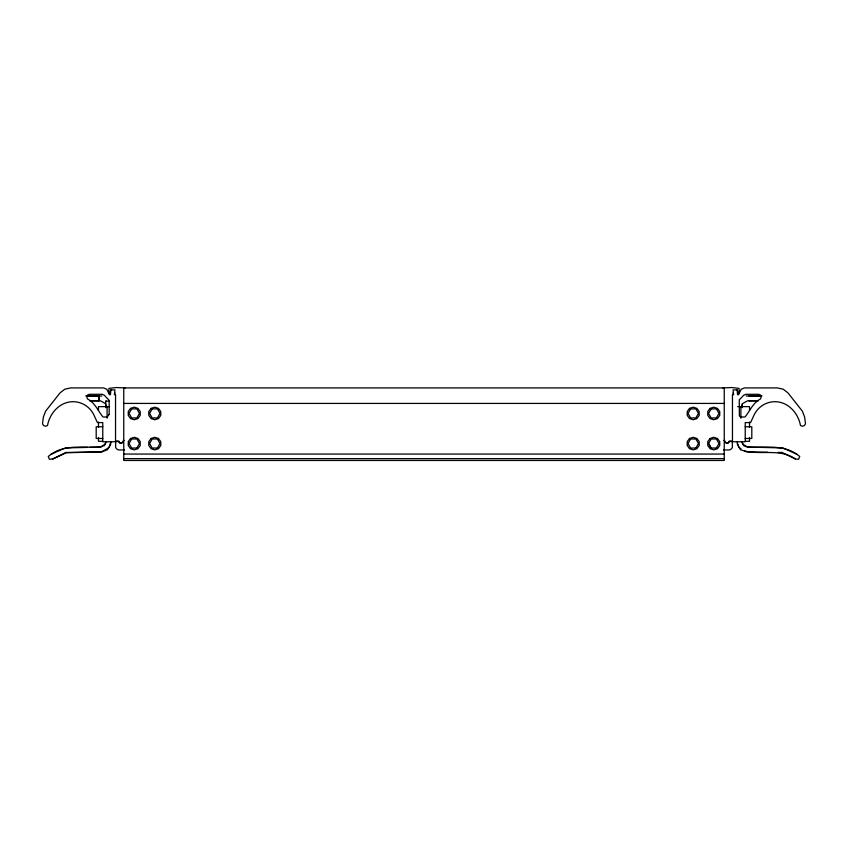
<?xml version="1.0" encoding="UTF-8"?>
<svg xmlns="http://www.w3.org/2000/svg" width="848" height="848" viewBox="0 0 848 848"><rect width="100%" height="100%" fill="white"/><g stroke="black" fill="none" stroke-linecap="round" stroke-linejoin="round"><path stroke-width="1.27" d="M742.212 407.718L742.223 403.775M110.706 441.554L110.685 444.14L107.452 449.758L101.612 451.889L66.218 452.758L53.445 458.768L49.407 459.298L48.283 456.521C62.402 443.769 82.712 447.924 100.159 447.108L105.088 444.257L105.841 441.85M85.786 395.899L98.983 395.942L98.951 400.786L89.729 400.754M110.865 389.889L110.463 394.68L109.392 394.68L106.837 389.232L103.445 387.918L70.596 387.918L64.808 389.2L60.113 392.804L45.622 411.163L43.375 417.068L42.485 423.82L43.598 425.558L45.548 426.247L47.509 425.59C50.138 410.655 63.833 398.019 79.712 402.683A23.299 23.299 0 0 1 93.874 414.916L97.414 422.59L102.767 422.59L102.767 441.755L115.54 441.755L115.54 394.85L114.512 393.875L114.946 389.889L110.865 389.889L109.328 393.281L108.618 392.465L109 388.373L116.303 387.536L125.175 387.918M98.951 400.786L98.983 395.942M741.894 406.012L742.541 403.595L747.501 400.85L757.985 400.797M110.685 442.592L109.148 447.5L101.484 451.92L65.9 452.482L52.544 459.022M123.755 440.504L121.868 442.995L119.897 443.122L118.211 441.395L115.837 441.681L115.54 446.324A3.646 3.646 0 0 0 119.197 449.97L124.465 449.97M114.946 392.698L114.342 394.331L115.54 395.21M104.124 445.804L105.841 442.815M123.755 440.388L122.388 442.762L119.96 442.91L118.72 441.098L115.54 441.098M136.878 448.051L139.485 443.525L136.878 438.999L131.663 439.02L129.055 443.536L131.663 448.051L136.878 448.041M157.41 448.051L160.018 443.525L157.41 438.999L152.195 439.02L149.587 443.536L152.195 448.051L157.41 448.041M695.848 448.051L698.455 443.525L695.848 438.999L690.632 439.02L688.014 443.536L690.632 448.051L695.848 448.041M716.38 448.041L711.165 448.051L708.557 443.536L711.165 438.999L716.38 438.999L718.987 443.536L716.38 448.051M722.825 387.918L731.697 387.536L739 388.373L739.382 392.465L738.672 393.281L737.135 389.889L733.054 389.889L733.488 393.875L732.46 394.85L732.46 441.755L745.233 441.755L745.233 422.59L750.586 422.59L754.126 414.916A23.299 23.299 0 0 1 768.288 402.683C784.167 398.019 797.862 410.655 800.491 425.59L802.452 426.247L804.402 425.558L805.515 423.82L804.625 417.068L802.378 411.163L787.887 392.804L783.192 389.2L777.404 387.918L744.555 387.918L741.163 389.232L738.608 394.68L737.537 394.68L737.135 389.889M732.46 395.21L733.658 394.331L733.054 392.698M56.201 452.101L50.71 454.528M57.367 451.549L63.971 448.444M102.979 446.218L100.679 447.066L90.121 447.32M65.063 447.935L87.482 447.384M746.208 396.005L761.949 395.931M749.017 395.942L760.9 395.899M749.049 400.786L758.271 400.754M105.788 407.718L105.777 401.146L109.413 401.146M105.777 401.146L106.424 401.146M123.755 403.425L724.245 403.425M109.519 406.627L98.474 406.627L98.474 410.474M737.622 406.627L749.526 406.627L749.526 410.474M102.767 426.788L96.195 426.788L96.195 438.469L102.767 438.469M745.233 426.788L751.805 426.788L751.805 438.469L745.233 438.469M732.46 441.098L729.28 441.098L728.04 442.91L725.612 442.762L724.245 440.388M102.481 441.299L98.474 441.299L98.474 437.451M745.519 441.299L749.526 441.299L749.526 437.451M723.535 449.97L728.803 449.97A3.646 3.646 0 0 0 732.46 446.324L732.163 441.681L729.789 441.395L728.103 443.122L726.132 442.995L724.245 440.504M123.755 454.062L724.245 454.062M123.755 458.641L724.245 458.641M87.365 395.931L101.792 396.005M90.015 400.797L100.499 400.85L105.459 403.595L106.106 406.012M767.599 452.249L746.516 451.92L744.321 450.659M778.146 452.419L782.1 452.482L795.456 459.022L798.593 459.298L799.717 456.521C785.598 443.769 765.288 447.924 747.841 447.108L742.912 444.257L742.159 441.85M797.29 454.528L782.937 447.935L747.321 447.066L743.876 445.804L742.159 442.815M795.456 459.022C779.089 447.447 758.239 456.319 740.548 449.758L737.315 444.14L737.294 441.554M741.046 448.762L738.852 447.5L737.696 443.822M708.557 443.525L711.165 448.041M749.526 422.039L749.526 427.169M740.898 406.627L740.898 418.181M107.102 406.627L107.102 418.181M98.474 422.039L98.474 427.169M761.218 396.323L760.656 398.825C753.035 402.715 749.95 410.856 745.063 416.983L740.739 416.983L739.371 415.986L739.276 399.874L743.664 395.285L745.763 394.299L758.578 394.299L760.243 394.861L761.218 396.323M109.159 414.375L107.261 416.983L102.937 416.983C98.05 410.856 94.965 402.715 87.344 398.825L86.782 396.323L87.757 394.861L89.422 394.299L102.237 394.299L104.336 395.285L108.724 399.874L109.159 401.348L109.159 414.375M131.663 408.884L129.055 413.421L131.663 417.937L136.878 417.926L139.485 413.4L136.878 408.884L131.663 408.906M152.195 408.884L149.587 413.421L152.195 417.937L157.41 417.926L160.018 413.4L157.41 408.884L152.195 408.906M690.632 408.884L688.014 413.421L690.632 417.937L695.848 417.926L698.455 413.4L695.848 408.884L690.632 408.906M711.165 408.884L708.557 413.421L711.165 417.937L716.38 417.926L718.987 413.4L716.38 408.884L711.165 408.906M130.539 408.376L128.26 411.524L128.26 415.414L130.539 418.562L134.249 419.76L137.948 418.562L140.238 415.414L140.238 411.524L137.948 408.376L134.249 407.167L130.539 408.376M151.082 408.376L148.792 411.524L148.792 415.414L151.082 418.562L154.781 419.76L158.481 418.562L160.77 415.414L160.77 411.524L158.481 408.376L154.781 407.167L151.082 408.376M130.539 438.49L128.26 441.638L128.26 445.529L130.539 448.677L134.249 449.875L137.948 448.677L140.238 445.529L140.238 441.638L137.948 438.49L134.249 437.282L130.539 438.49M151.082 438.49L148.792 441.638L148.792 445.529L151.082 448.677L154.781 449.875L158.481 448.677L160.77 445.529L160.77 441.638L158.481 438.49L154.781 437.282L151.082 438.49M689.509 408.376L687.23 411.524L687.23 415.414L689.509 418.562L693.219 419.76L696.918 418.562L699.208 415.414L699.208 411.524L696.918 408.376L693.219 407.167L689.509 408.376M710.052 408.376L707.762 411.524L707.762 415.414L710.052 418.562L713.751 419.76L717.45 418.562L719.74 415.414L719.74 411.524L717.45 408.376L713.751 407.167L710.052 408.376M689.509 438.49L687.23 441.638L687.23 445.529L689.509 448.677L693.219 449.875L696.918 448.677L699.208 445.529L699.208 441.638L696.918 438.49L693.219 437.282L689.509 438.49M710.052 438.49L707.762 441.638L707.762 445.529L710.052 448.677L713.751 449.875L717.45 448.677L719.74 445.529L719.74 441.638L717.45 438.49L713.751 437.282L710.052 438.49M724.245 387.918L123.755 387.918L123.755 460.464L724.245 460.464L724.245 387.918"/></g></svg>
